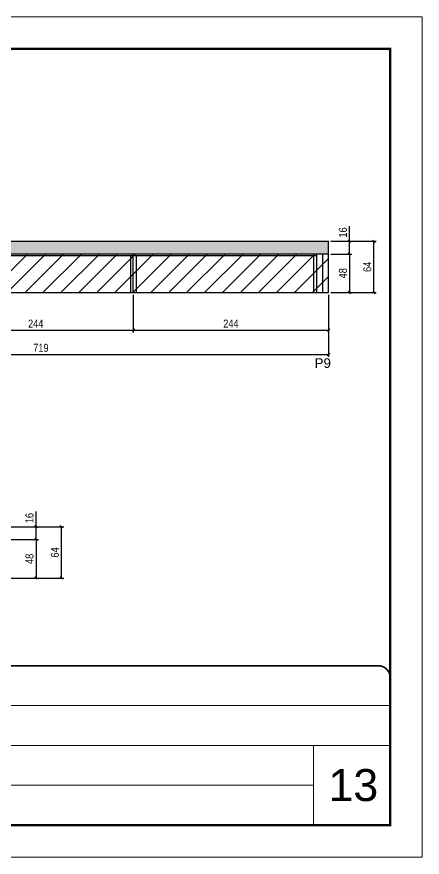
# Model space of a CAD drawing. Extents: x 3309 to 9590, y -2522 to 14608.
# Drawn here: x 4288 to 4794, y 10112 to 11162 of the extents above; entities that cross this region are included whole.
import ezdxf

# ---------------------------------------------------------------- set-up
doc = ezdxf.new("R2010")
doc.units = 0
doc.linetypes.add('CONTINUO', pattern=[0])
doc.linetypes.add('DASHED', pattern=[0.75, 0.5, -0.25])
for name, color, linetype in [('5', 5, 'Continuous'), ('COTA', 241, 'Continuous'), ('Painéis', 200, 'Continuous'), ('SARR_2.2x7', 40, 'Continuous'), ('SARR_3.5x7', 81, 'Continuous')]:
    doc.layers.add(name, color=color, linetype=linetype)
for name, color, linetype, lineweight in [('CARIMBO', 255, 'Continuous', 9), ('Folhas', 255, 'Continuous', 9), ('Hachura', 251, 'Continuous', 9), ('SARRAFO DE PRESSAO', 251, 'DASHED', 9)]:
    doc.layers.add(name, color=color, linetype=linetype, lineweight=lineweight)
doc.styles.add('ARIAL', font='arial.ttf')
doc.styles.add('COTA TECNICA', font='techl___.ttf', dxfattribs={"height": 10})
doc.styles.get("Standard").update_dxf_attribs({"font": 'arial.ttf'})
doc.dimstyles.new('PAINEL', dxfattribs={"dimtxt": 10, "dimasz": 3, "dimexe": 3, "dimexo": 3, "dimgap": 3, "dimtad": 1, "dimdec": 1, "dimzin": 12, "dimdsep": 46, "dimtxsty": 'COTA TECNICA', "dimblk1": 'OBLIQUE', "dimblk2": 'OBLIQUE', "dimsah": 1, "dimcen": 0.9, "dimclrd": 4, "dimclre": 4, "dimclrt": 240, "dimadec": 1, "dimazin": 3, "dimtfac": 1, "dimtdec": 1, "dimtmove": 0, "dimatfit": 3, "dimfxl": 1, "dimtolj": 1, "dimtzin": 12, "dimarcsym": 0})

# ---------------------------------------------------------------- blocks, each defined once
blk = doc.blocks.new('9999999999')
at = {"color": 30, "linetype": 'CONTINUO'}
for p, q in [((98564.6, 34379.6), (99584, 34379.6)), ((98564.6, 34329.8), (99488, 34329.8)), ((99584, 34329.8), (99488, 34329.8)), ((99488, 34329.8), (99488, 34230.2)), ((98564.6, 34280), (99488, 34280))]:
    blk.add_line(p, q, dxfattribs=at)
at = {"color": 30, "linetype": 'CONTINUO', "const_width": 2}
blk.add_lwpolyline([(99584, 34230.2), (99584, 34414.4, 0.414214), (99569, 34429.4), (98229, 34429.4, 0.414214), (98214, 34414.4), (98214, 34245.2, 0.414214), (98229, 34230.2), (99584, 34230.2)], format="xyb", dxfattribs=at)
at = {"layer": 'Folhas'}
blk.add_lwpolyline([(98139, 34190.2), (99624, 34190.2), (99624, 35240.2), (98139, 35240.2)], close=True, dxfattribs=at)
at = {"layer": 'Folhas', "color": 30, "const_width": 3}
blk.add_lwpolyline([(98214, 34230.2), (99584, 34230.2), (99584, 35200.2), (98214, 35200.2)], close=True, dxfattribs=at)
blk = doc.blocks.new('_Oblique')
at = {"color": 0, "linetype": 'ByBlock', "lineweight": -2}
blk.add_line((-0.5, -0.5), (0.5, 0.5), dxfattribs=at)
blk = doc.blocks.new('*D1693')
at = {"layer": 'COTA', "color": 4, "lineweight": -2, "transparency": 16777216}
for p, q in [((4189.2, 10814.7), (4189.2, 10767.7)), ((4433.2, 10814.7), (4433.2, 10767.7)), ((4189.2, 10770.7), (4433.2, 10770.7))]:
    blk.add_line(p, q, dxfattribs=at)
at = {"layer": 'Defpoints', "color": 0, "transparency": 16777216}
for p in [(4189.2, 10817.7), (4433.2, 10817.7), (4433.2, 10770.7)]:
    blk.add_point(p, dxfattribs=at)
at = {"layer": 'COTA', "color": 4, "lineweight": -2, "transparency": 16777216, "xscale": 3, "yscale": 3, "zscale": 3, "rotation": 180}
blk.add_blockref('_Oblique', (4189.2, 10770.7), dxfattribs=at)
at = {"layer": 'COTA', "color": 4, "lineweight": -2, "transparency": 16777216, "xscale": 3, "yscale": 3, "zscale": 3}
blk.add_blockref('_Oblique', (4433.2, 10770.7), dxfattribs=at)
at = {"layer": 'COTA', "color": 240, "transparency": 16777216, "insert": (4311.2, 10778.8), "char_height": 10, "attachment_point": 5, "style": 'COTA TECNICA'}
blk.add_mtext('\\A1;244', dxfattribs=at)
blk = doc.blocks.new('*D1690')
at = {"layer": 'COTA', "color": 4, "lineweight": -2, "transparency": 16777216}
for p, q in [((4680.2, 10865.7), (4706.4, 10865.7)), ((4703.4, 10865.7), (4703.4, 10817.7)), ((4680.2, 10817.7), (4706.4, 10817.7))]:
    blk.add_line(p, q, dxfattribs=at)
at = {"layer": 'Defpoints', "color": 0, "transparency": 16777216}
for p in [(4677.2, 10865.7), (4677.2, 10817.7), (4703.4, 10817.7)]:
    blk.add_point(p, dxfattribs=at)
at = {"layer": 'COTA', "color": 4, "lineweight": -2, "transparency": 16777216, "xscale": 3, "yscale": 3, "zscale": 3}
for p, rotation in [((4703.4, 10865.7), 90), ((4703.4, 10817.7), 270)]:
    blk.add_blockref('_Oblique', p, dxfattribs=dict(at, rotation=rotation))
at = {"layer": 'COTA', "color": 240, "transparency": 16777216, "insert": (4695.3, 10841.7), "char_height": 10, "attachment_point": 5, "rotation": 90, "style": 'COTA TECNICA'}
blk.add_mtext('\\A1;48', dxfattribs=at)
blk = doc.blocks.new('*D1694')
at = {"layer": 'COTA', "color": 4, "lineweight": -2, "transparency": 16777216}
for p, q in [((4703.4, 10881.7), (4703.4, 10900.7)), ((4680.2, 10881.7), (4706.4, 10881.7)), ((4703.4, 10865.7), (4703.4, 10881.7)), ((4680.2, 10865.7), (4706.4, 10865.7))]:
    blk.add_line(p, q, dxfattribs=at)
at = {"layer": 'Defpoints', "color": 0, "transparency": 16777216}
for p in [(4677.2, 10881.7), (4703.4, 10881.7), (4677.2, 10865.7)]:
    blk.add_point(p, dxfattribs=at)
at = {"layer": 'COTA', "color": 4, "lineweight": -2, "transparency": 16777216, "xscale": 3, "yscale": 3, "zscale": 3}
for p, rotation in [((4703.4, 10881.7), 90), ((4703.4, 10865.7), 270)]:
    blk.add_blockref('_Oblique', p, dxfattribs=dict(at, rotation=rotation))
at = {"layer": 'COTA', "color": 240, "transparency": 16777216, "insert": (4695.3, 10892.7), "char_height": 10, "attachment_point": 5, "rotation": 90, "style": 'COTA TECNICA'}
blk.add_mtext('\\A1;16', dxfattribs=at)
blk = doc.blocks.new('*D1695')
at = {"layer": 'COTA', "color": 4, "lineweight": -2, "transparency": 16777216}
for p, q in [((4433.2, 10814.7), (4433.2, 10767.7)), ((4677.2, 10814.7), (4677.2, 10767.7)), ((4433.2, 10770.7), (4677.2, 10770.7))]:
    blk.add_line(p, q, dxfattribs=at)
at = {"layer": 'Defpoints', "color": 0, "transparency": 16777216}
for p in [(4433.2, 10817.7), (4677.2, 10817.7), (4677.2, 10770.7)]:
    blk.add_point(p, dxfattribs=at)
at = {"layer": 'COTA', "color": 4, "lineweight": -2, "transparency": 16777216, "xscale": 3, "yscale": 3, "zscale": 3, "rotation": 180}
blk.add_blockref('_Oblique', (4433.2, 10770.7), dxfattribs=at)
at = {"layer": 'COTA', "color": 4, "lineweight": -2, "transparency": 16777216, "xscale": 3, "yscale": 3, "zscale": 3}
blk.add_blockref('_Oblique', (4677.2, 10770.7), dxfattribs=at)
at = {"layer": 'COTA', "color": 240, "transparency": 16777216, "insert": (4555.2, 10778.8), "char_height": 10, "attachment_point": 5, "style": 'COTA TECNICA'}
blk.add_mtext('\\A1;244', dxfattribs=at)
blk = doc.blocks.new('*D1691')
at = {"layer": 'COTA', "color": 4, "lineweight": -2, "transparency": 16777216}
for p, q in [((3958.2, 10814.7), (3958.2, 10737.4)), ((4677.2, 10814.7), (4677.2, 10737.4)), ((3958.2, 10740.4), (4677.2, 10740.4))]:
    blk.add_line(p, q, dxfattribs=at)
at = {"layer": 'Defpoints', "color": 0, "transparency": 16777216}
for p in [(3958.2, 10817.7), (4677.2, 10817.7), (4677.2, 10740.4)]:
    blk.add_point(p, dxfattribs=at)
at = {"layer": 'COTA', "color": 4, "lineweight": -2, "transparency": 16777216, "xscale": 3, "yscale": 3, "zscale": 3, "rotation": 180}
blk.add_blockref('_Oblique', (3958.2, 10740.4), dxfattribs=at)
at = {"layer": 'COTA', "color": 4, "lineweight": -2, "transparency": 16777216, "xscale": 3, "yscale": 3, "zscale": 3}
blk.add_blockref('_Oblique', (4677.2, 10740.4), dxfattribs=at)
at = {"layer": 'COTA', "color": 240, "transparency": 16777216, "insert": (4317.7, 10748.5), "char_height": 10, "attachment_point": 5, "style": 'COTA TECNICA'}
blk.add_mtext('\\A1;719', dxfattribs=at)
blk = doc.blocks.new('*D1708')
at = {"layer": 'COTA', "color": 4, "lineweight": -2, "transparency": 16777216}
for p, q in [((4276.2, 10508.9), (4314.6, 10508.9)), ((4311.6, 10508.9), (4311.6, 10460.9)), ((4276.2, 10460.9), (4314.6, 10460.9))]:
    blk.add_line(p, q, dxfattribs=at)
at = {"layer": 'Defpoints', "color": 0, "transparency": 16777216}
for p in [(4273.2, 10508.9), (4273.2, 10460.9), (4311.6, 10460.9)]:
    blk.add_point(p, dxfattribs=at)
at = {"layer": 'COTA', "color": 4, "lineweight": -2, "transparency": 16777216, "xscale": 3, "yscale": 3, "zscale": 3}
for p, rotation in [((4311.6, 10508.9), 90), ((4311.6, 10460.9), 270)]:
    blk.add_blockref('_Oblique', p, dxfattribs=dict(at, rotation=rotation))
at = {"layer": 'COTA', "color": 240, "transparency": 16777216, "insert": (4303.5, 10484.9), "char_height": 10, "attachment_point": 5, "rotation": 90, "style": 'COTA TECNICA'}
blk.add_mtext('\\A1;48', dxfattribs=at)
blk = doc.blocks.new('*D1710')
at = {"layer": 'COTA', "color": 4, "lineweight": -2, "transparency": 16777216}
for p, q in [((4311.6, 10524.9), (4311.6, 10543.9)), ((4276.2, 10524.9), (4314.6, 10524.9)), ((4311.6, 10508.9), (4311.6, 10524.9)), ((4276.2, 10508.9), (4314.6, 10508.9))]:
    blk.add_line(p, q, dxfattribs=at)
at = {"layer": 'Defpoints', "color": 0, "transparency": 16777216}
for p in [(4273.2, 10524.9), (4311.6, 10524.9), (4273.2, 10508.9)]:
    blk.add_point(p, dxfattribs=at)
at = {"layer": 'COTA', "color": 4, "lineweight": -2, "transparency": 16777216, "xscale": 3, "yscale": 3, "zscale": 3}
for p, rotation in [((4311.6, 10524.9), 90), ((4311.6, 10508.9), 270)]:
    blk.add_blockref('_Oblique', p, dxfattribs=dict(at, rotation=rotation))
at = {"layer": 'COTA', "color": 240, "transparency": 16777216, "insert": (4303.5, 10535.9), "char_height": 10, "attachment_point": 5, "rotation": 90, "style": 'COTA TECNICA'}
blk.add_mtext('\\A1;16', dxfattribs=at)
blk = doc.blocks.new('*D1711')
at = {"layer": 'COTA', "color": 4, "lineweight": -2, "transparency": 16777216}
for p, q in [((4276.2, 10524.9), (4346.4, 10524.9)), ((4343.4, 10460.9), (4343.4, 10524.9)), ((4276.2, 10460.9), (4346.4, 10460.9))]:
    blk.add_line(p, q, dxfattribs=at)
at = {"layer": 'Defpoints', "color": 0, "transparency": 16777216}
for p in [(4273.2, 10524.9), (4343.4, 10524.9), (4273.2, 10460.9)]:
    blk.add_point(p, dxfattribs=at)
at = {"layer": 'COTA', "color": 4, "lineweight": -2, "transparency": 16777216, "xscale": 3, "yscale": 3, "zscale": 3}
for p, rotation in [((4343.4, 10524.9), 90), ((4343.4, 10460.9), 270)]:
    blk.add_blockref('_Oblique', p, dxfattribs=dict(at, rotation=rotation))
at = {"layer": 'COTA', "color": 240, "transparency": 16777216, "insert": (4335.3, 10492.9), "char_height": 10, "attachment_point": 5, "rotation": 90, "style": 'COTA TECNICA'}
blk.add_mtext('\\A1;64', dxfattribs=at)
blk = doc.blocks.new('*D1714')
at = {"layer": 'COTA', "color": 4, "lineweight": -2, "transparency": 16777216}
for p, q in [((4680.2, 10881.7), (4737, 10881.7)), ((4734, 10817.7), (4734, 10881.7)), ((4680.2, 10817.7), (4737, 10817.7))]:
    blk.add_line(p, q, dxfattribs=at)
at = {"layer": 'Defpoints', "color": 0, "transparency": 16777216}
for p in [(4677.2, 10881.7, 0), (4734, 10881.7), (4677.2, 10817.7, 0)]:
    blk.add_point(p, dxfattribs=at)
at = {"layer": 'COTA', "color": 4, "lineweight": -2, "transparency": 16777216, "xscale": 3, "yscale": 3, "zscale": 3}
for p, rotation in [((4734, 10881.7), 90), ((4734, 10817.7), 270)]:
    blk.add_blockref('_Oblique', p, dxfattribs=dict(at, rotation=rotation))
at = {"layer": 'COTA', "color": 240, "transparency": 16777216, "insert": (4725.9, 10849.7), "char_height": 10, "attachment_point": 5, "rotation": 90, "style": 'COTA TECNICA'}
blk.add_mtext('\\A1;64', dxfattribs=at)

msp = doc.modelspace()

# ---------------------------------------------------------------- hatches: boundary and pattern name
at = {"layer": 'COTA'}
h = msp.add_hatch(dxfattribs=at)
h.set_pattern_fill('AR-CONC', color=256, scale=0.03)
h.set_pattern_definition([(50, (9.841, 0), (5.46554, -0.4781726), [0.5715, -6.2865]), (355, (9.841, 0), (-1.0573026, 5.7317054), [0.4572, -5.0292175]), (100.451445, (10.2964, -0.04), (4.4082374, 5.2535326), [0.4857003, -5.3427073]), (46.1842, (9.841, 1.524), (8.1323712, -1.26127), [0.85725, -9.42975]), (96.63556, (10.519, 1.419), (7.122124, 7.422784), [0.7285507, -8.014068]), (351.18415, (9.841, 1.524), (7.122124, 7.422784), [0.685799, -7.543792]), (21, (10.603, 1.143), (4.5484317, -3.067956), [0.5715, -6.2865]), (326, (10.603, 1.143), (1.8540609, 5.525639), [0.4572, -5.0292]), (71.451445, (10.982, 0.8873), (6.4024926, 2.457683), [0.4857003, -5.342698]), (37.5, (9.841, 0), (0.0926581, 2.53665117), [0, -4.96824, 0, -5.1054, 0, -5.04825]), (7.5, (9.841, 0), (2.0045899, 3.00541724), [0, -2.91084, 0, -4.85394, 0, -1.92405]), (327.5, (8.1417, 0), (4.06771786, -0.17186232), [0, -1.905, 0, -5.9436, 0, -7.8867]), (317.5, (7.3797, 0), (4.4438754, 0.7627947), [0, -2.4765, 0, -3.94716, 0, -5.6007])])
h.paths.add_polyline_path([(3928.17, 10817.7), (3958.17, 10817.7), (3958.17, 10865.7), (4677.17, 10865.7), (4677.17, 10881.7), (3458.17, 10881.7), (3458.17, 10865.7), (3928.17, 10865.7)])
at = {"layer": 'Hachura', "linetype": 'ByBlock'}
h = msp.add_hatch(dxfattribs=at)
h.set_pattern_fill('ANSI31', color=256, scale=5)
h.set_pattern_definition([(45, (-9.159, 0), (-11.22532, 11.22532), [])])
h.paths.add_polyline_path([(3958.17, 10865.7), (3958.17, 10817.7), (4189.17, 10817.7), (4189.17, 10865.7)])
h.paths.add_polyline_path([(4433.17, 10817.7), (4433.17, 10865.7), (4189.17, 10865.7), (4189.17, 10817.7)])
h.paths.add_polyline_path([(4677.17, 10817.7), (4677.17, 10865.7), (4433.17, 10865.7), (4433.17, 10817.7)])
h.paths.add_polyline_path([(3946.17, 10684.77), (3946.17, 10636.77), (4119.17, 10636.77), (4119.17, 10684.77)])
h.paths.add_polyline_path([(3702.17, 10684.77), (3702.17, 10636.77), (3946.17, 10636.77), (3946.17, 10684.77)])
h.paths.add_polyline_path([(3702.17, 10636.77), (3702.17, 10684.77), (3458.17, 10684.77), (3458.17, 10636.77)])
h.paths.add_polyline_path([(3541.17, 10460.93), (3541.17, 10508.93), (3458.17, 10508.93), (3458.17, 10460.93)])
h.paths.add_polyline_path([(3785.17, 10460.93), (3785.17, 10508.93), (3541.17, 10508.93), (3541.17, 10460.93)])
h.paths.add_polyline_path([(4029.17, 10460.93), (4029.17, 10508.93), (3785.17, 10508.93), (3785.17, 10460.93)])
h.paths.add_polyline_path([(4029.17, 10508.93), (4029.17, 10460.93), (4273.17, 10460.93), (4273.17, 10508.93)])

# ---------------------------------------------------------------- linework, layer by layer
at = {"layer": 'COTA'}
for p in [(3458.17, 10881.7, 0), (4677.17, 10865.7, 0)]:
    msp.add_line(p, (4677.17, 10881.7, 0), dxfattribs=at)
at = {"layer": 'Painéis', "linetype": 'ByBlock'}
for p, q in [((4677.17, 10865.7, 0), (3958.17, 10865.7, 0)), ((4433.17, 10817.7, 0), (4433.17, 10865.7, 0)), ((4677.17, 10817.7, 0), (4677.17, 10865.7, 0)), ((3958.17, 10817.7, 0), (4677.17, 10817.7, 0))]:
    msp.add_line(p, q, dxfattribs=at)
at = {"layer": 'SARR_2.2x7', "linetype": 'Continuous'}
for p, q in [((4433.17, 10863.5, 0), (4189.17, 10863.5, 0)), ((4662.17, 10863.5, 0), (4433.17, 10863.5, 0)), ((4670.17, 10817.7, 0), (4670.17, 10865.7, 0))]:
    msp.add_line(p, q, dxfattribs=at)
at = {"layer": 'SARR_3.5x7'}
for p, q in [((4429.67, 10863.5, 0), (4429.67, 10817.7, 0)), ((4436.67, 10863.5, 0), (4436.67, 10817.7, 0)), ((4658.67, 10863.5, 0), (4658.67, 10817.7, 0)), ((4662.17, 10865.7, 0), (4662.17, 10817.7, 0))]:
    msp.add_line(p, q, dxfattribs=at)

# ---------------------------------------------------------------- block references
at = {"layer": 'SARRAFO DE PRESSAO', "color": 6, "linetype": 'ByBlock'}
msp.add_blockref('9999999999', (-94829.61, -24078.07), dxfattribs=at)

# ---------------------------------------------------------------- texts
at = {"layer": '5', "linetype": 'Continuous'}
msp.add_text('P9', height=12, rotation=359.99996, dxfattribs=at).set_placement((4659.76, 10723.48, 0))
at = {"layer": 'CARIMBO', "style": 'ARIAL'}
msp.add_text('13', height=40, dxfattribs=at).set_placement((4677.23, 10182.28))

# ---------------------------------------------------------------- dimensions: what is measured, and where the dimension line sits
at = {"layer": 'COTA'}
for base, p1, p2, picture, middle in [((4703.4, 10881.7, 0), (4677.17, 10865.7, 0), (4677.17, 10881.7, 0), '*D1694', (4695.3, 10892.71, 0)), ((4734.02, 10881.7), (4677.17, 10817.7, 0), (4677.17, 10881.7, 0), '*D1714', (4725.92, 10849.7)), ((4703.4, 10817.7, 0), (4677.17, 10865.7, 0), (4677.17, 10817.7, 0), '*D1690', (4695.3, 10841.7, 0)), ((4311.58, 10524.93, 0), (4273.17, 10508.93, 0), (4273.17, 10524.93, 0), '*D1710', (4303.47, 10535.93, 0)), ((4343.38, 10524.93, 0), (4273.17, 10460.93, 0), (4273.17, 10524.93, 0), '*D1711', (4335.28, 10492.93, 0)), ((4311.58, 10460.93, 0), (4273.17, 10508.93, 0), (4273.17, 10460.93, 0), '*D1708', (4303.48, 10484.93, 0))]:
    dim = msp.add_linear_dim(base=base, p1=p1, p2=p2, angle=90, dimstyle='PAINEL', dxfattribs=at)
    dim.commit()
    dim.dimension.update_dxf_attribs({"geometry": picture, "text_midpoint": middle})
for base, p1, p2, picture, middle in [((4677.17, 10740.39, 0), (3958.17, 10817.7, 0), (4677.17, 10817.7, 0), '*D1691', (4317.67, 10748.49, 0)), ((4433.17, 10770.7, 0), (4189.17, 10817.7, 0), (4433.17, 10817.7, 0), '*D1693', (4311.17, 10778.78, 0)), ((4677.17, 10770.7, 0), (4433.17, 10817.7, 0), (4677.17, 10817.7, 0), '*D1695', (4555.17, 10778.78, 0))]:
    dim = msp.add_linear_dim(base=base, p1=p1, p2=p2, dimstyle='PAINEL', dxfattribs=at)
    dim.commit()
    dim.dimension.update_dxf_attribs({"geometry": picture, "text_midpoint": middle})

doc.saveas('drawing.dxf')
